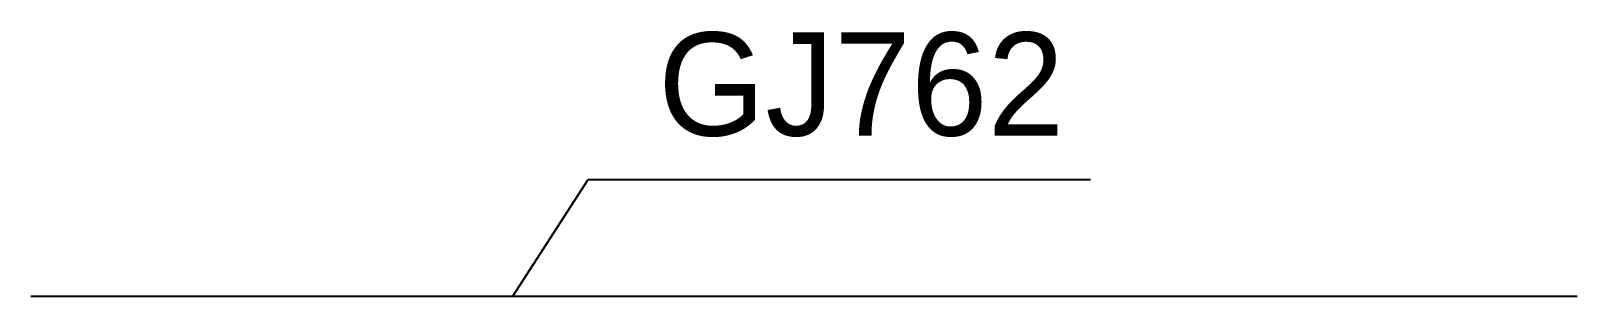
# Model space of a CAD drawing. Header units: metres. Extents: x 9.3 to 39.3, y 16.5 to 21.6.
import ezdxf

# ---------------------------------------------------------------- set-up
doc = ezdxf.new("R2010")
doc.units = ezdxf.units.M

msp = doc.modelspace()

# ---------------------------------------------------------------- linework, layer by layer
for p, q in [((18.63, 16.46), (20.09, 18.72)), ((20.09, 18.72), (29.84, 18.72))]:
    msp.add_line(p, q)
msp.add_lwpolyline([(9.28, 16.46), (39.28, 16.46)])

# ---------------------------------------------------------------- texts
msp.add_text('GJ762', height=2).set_placement((21.45, 19.57))

doc.saveas('drawing.dxf')
